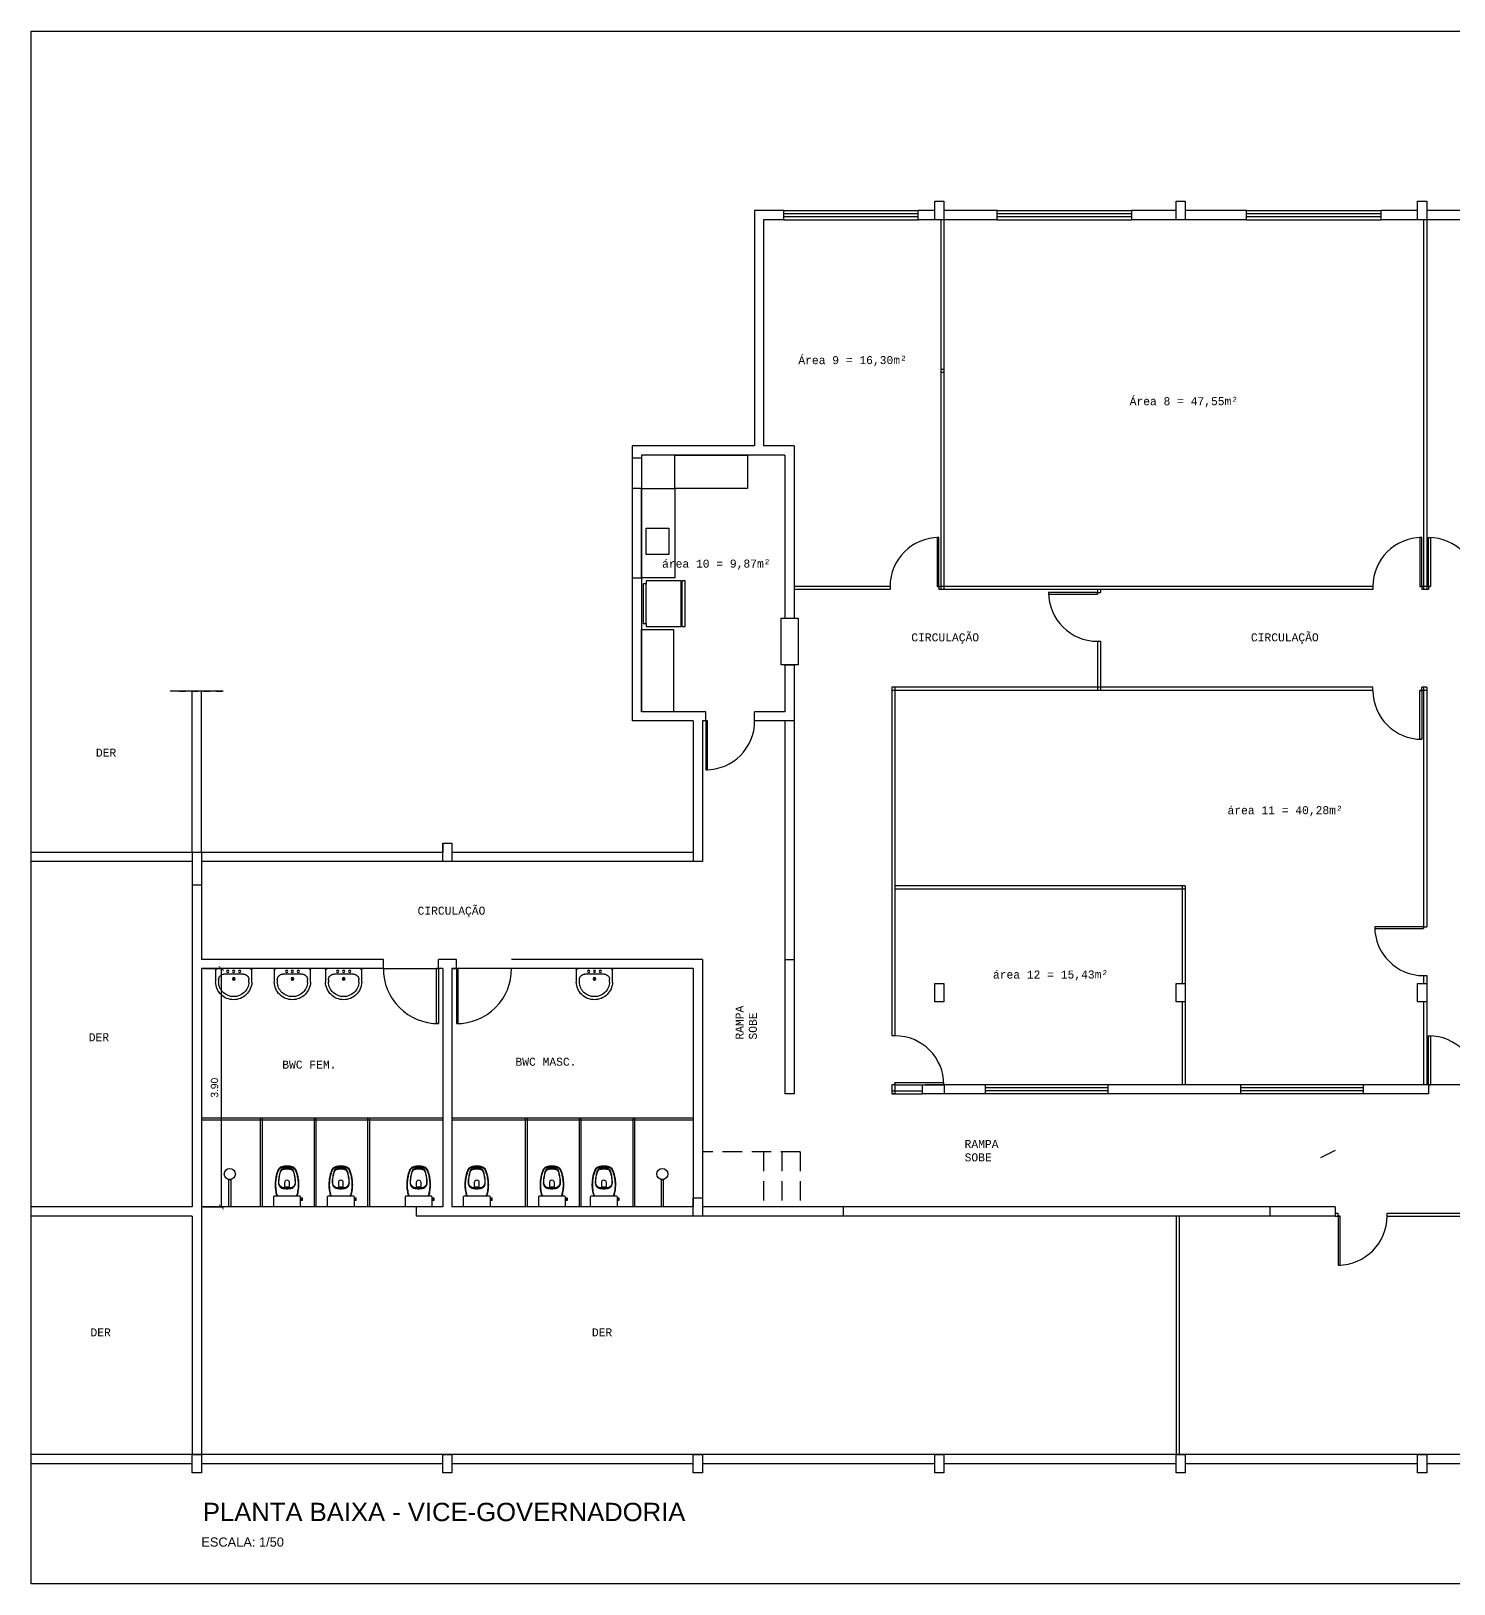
# Model space of a CAD drawing. Header units: millimetres. Extents: x 1209.1 to 1255.1, y 952.5 to 977.9.
# Drawn here: x 1209.09 to 1232.37, y 952.5 to 977.9 of the extents above; entities that cross this region are included whole.
import ezdxf

# ---------------------------------------------------------------- set-up
doc = ezdxf.new("R2010")
doc.units = ezdxf.units.MM
doc.header["$LTSCALE"] = 0.05
doc.linetypes.add('HIDDEN', pattern=[9.525, 6.35, -3.175])
for name, color, linetype in [('01', 1, 'Continuous'), ('02', 2, 'Continuous'), ('03', 3, 'Continuous'), ('04', 2, 'Continuous'), ('TEXTO 2', 2, 'Continuous'), ('TEXTO_ESPECIFICAÇÃO', 6, 'Continuous')]:
    doc.layers.add(name, color=color, linetype=linetype)
doc.styles.add('Kênia', font='arial.ttf')
doc.styles.get("Standard").update_dxf_attribs({"font": 'arial.ttf'})
doc.dimstyles.new('1_50', dxfattribs={"dimtxt": 0.12, "dimasz": 0.08, "dimexe": 0.04, "dimexo": 0.03, "dimgap": 0.05, "dimtad": 1, "dimzin": 4, "dimdsep": 46, "dimtxsty": 'Standard', "dimblk": 'ARCHTICK', "dimcen": 0.1, "dimclrd": 1, "dimclre": 1, "dimclrt": 2, "dimadec": 0, "dimazin": 0, "dimtfac": 1, "dimtix": 1, "dimtmove": 0, "dimatfit": 3, "dimldrblk": 'ARCHTICK', "dimfxl": 0.04, "dimtolj": 1, "dimtzin": 0, "dimarcsym": 0})
pattern_1 = [(0, (0, 0), (0, 6.985), [5.08, -1.905]), (90, (0, 0), (-6.985, 4e-16), [5.08, -1.905])]

# ---------------------------------------------------------------- blocks, each defined once
blk = doc.blocks.new('twinsystem480pl')
for p, q in [((6.792, 7.166), (6.792, 6.596)), ((6.842, 7.166), (6.792, 7.166)), ((7.492, 7.216), (6.842, 7.216)), ((6.842, 7.216), (6.842, 7.166)), ((6.842, 7.166), (7.492, 7.166)), ((7.492, 7.166), (7.492, 7.216)), ((7.542, 7.166), (7.492, 7.166)), ((7.542, 6.596), (7.542, 7.166)), ((6.792, 6.596), (7.542, 6.596)), ((6.792, 6.576), (7.542, 6.576)), ((6.792, 6.576), (6.792, 6.526)), ((6.792, 6.526), (7.542, 6.526)), ((6.812, 6.596), (6.812, 6.576)), ((7.522, 6.576), (7.522, 6.596)), ((7.542, 6.526), (7.542, 6.576))]:
    blk.add_line(p, q)
blk = doc.blocks.new('Mon20')
for points in [[(-1.136, -49.993), (-1.136, -50.004), (-1.15, -50.004), (-1.15, -50.001), (-1.166, -50.001), (-1.166, -50.019), (-1.166, -50.037), (-1.15, -50.037), (-1.15, -50.035), (-1.136, -50.035), (-1.136, -50.053, 0.333509), (-1.123, -50.069, 0.059373), (-1.119, -50.069), (-0.914, -50.069)], [(-0.692, -49.993), (-0.692, -49.916, 0.327853), (-0.707, -49.899, 0.087637), (-0.71, -49.899), (-0.914, -49.899), (-1.117, -49.899, 0.087637), (-1.12, -49.899, 0.327853), (-1.136, -49.916), (-1.136, -49.993)], [(-0.914, -50.069), (-0.709, -50.069, 0.059373), (-0.704, -50.069, 0.333509), (-0.692, -50.053), (-0.692, -50.035), (-0.692, -50.004), (-0.692, -49.993)], [(-1.081, -50.069, -0.003882), (-1.09, -50.104, 0.024258), (-1.104, -50.184, 0.02486), (-1.108, -50.234, 0.033324), (-1.108, -50.284, 0.02486), (-1.105, -50.324, 0.012268), (-1.098, -50.374, 0.015806), (-1.086, -50.424, 0.026699), (-1.071, -50.474, 0.021919), (-1.063, -50.494, 0.174675), (-1.014, -50.543, 0.045452), (-0.984, -50.552, 0.022856), (-0.971, -50.555, 0.041289), (-0.944, -50.559, 0.052091), (-0.936, -50.56, 0.04333), (-0.914, -50.56, 0.04333), (-0.891, -50.56, 0.052091), (-0.883, -50.559, 0.041289), (-0.856, -50.555, 0.022856), (-0.844, -50.552, 0.045452), (-0.814, -50.543, 0.174675), (-0.764, -50.494, 0.021919), (-0.757, -50.474, 0.026699), (-0.741, -50.424, 0.015806), (-0.73, -50.374, 0.012268), (-0.723, -50.324, 0.02486), (-0.72, -50.284, 0.033324), (-0.719, -50.234, 0.02486), (-0.723, -50.184, 0.024258), (-0.737, -50.104, -0.003882), (-0.747, -50.069)], [(-0.758, -50.072, 0.003849), (-0.749, -50.107, -0.027799), (-0.734, -50.198, -0.018883), (-0.731, -50.235, -0.033646), (-0.732, -50.284, -0.016781), (-0.733, -50.31, -0.015438), (-0.741, -50.372, -0.023716), (-0.76, -50.446, -0.013571), (-0.768, -50.47, -0.02186), (-0.775, -50.489, -0.173345), (-0.818, -50.532, -0.045814), (-0.847, -50.541, -0.024058), (-0.859, -50.544, -0.042614), (-0.885, -50.547, -0.066108), (-0.891, -50.548, -0.047154), (-0.914, -50.548, -0.047154), (-0.936, -50.548, -0.066108), (-0.943, -50.547, -0.042614), (-0.968, -50.544, -0.024058), (-0.981, -50.541, -0.045814), (-1.009, -50.532, -0.173345), (-1.052, -50.489, -0.02186), (-1.059, -50.47, -0.013571), (-1.068, -50.446, -0.023716), (-1.086, -50.372, -0.015438), (-1.094, -50.31, -0.016781), (-1.096, -50.284, -0.033646), (-1.096, -50.235, -0.018883), (-1.094, -50.198, -0.027799), (-1.078, -50.107, 0.003849), (-1.069, -50.072)]]:
    blk.add_lwpolyline(points, format="xyb")
for points in [[(-1.15, -50.004), (-1.15, -50.019), (-1.15, -50.035)], [(-1.136, -50.004), (-1.136, -50.035)]]:
    blk.add_lwpolyline(points)
for points in [[(-0.914, -50.19, 0.041331), (-0.974, -50.195, 0.129345), (-1.017, -50.212, 0.234638), (-1.054, -50.284, 0.044666), (-1.045, -50.385, 0.031515), (-1.027, -50.466, 0.151063), (-1.009, -50.498, 0.148094), (-0.972, -50.518, 0.031073), (-0.959, -50.521, 0.035055), (-0.914, -50.525, 0.035055), (-0.868, -50.521, 0.031073), (-0.855, -50.518, 0.148094), (-0.818, -50.498, 0.151063), (-0.8, -50.466, 0.031515), (-0.782, -50.385, 0.044666), (-0.773, -50.284, 0.234638), (-0.81, -50.212, 0.129345), (-0.853, -50.195, 0.041331)], [(-0.914, -50.199, -0.041434), (-0.855, -50.204, -0.129651), (-0.816, -50.22, -0.234583), (-0.782, -50.286, -0.044678), (-0.79, -50.384, -0.031614), (-0.808, -50.462, -0.152477), (-0.824, -50.491, -0.148725), (-0.857, -50.509, -0.031624), (-0.87, -50.512, -0.035113), (-0.914, -50.515, -0.035113), (-0.957, -50.512, -0.031624), (-0.97, -50.509, -0.148725), (-1.003, -50.491, -0.152477), (-1.019, -50.462, -0.031614), (-1.037, -50.384, -0.044678), (-1.045, -50.286, -0.234583), (-1.012, -50.22, -0.129651), (-0.972, -50.204, -0.041434)], [(-0.954, -50.29, 0.164444), (-0.946, -50.314, 0.245936), (-0.914, -50.329, 0.245936), (-0.882, -50.314, 0.164444), (-0.874, -50.29), (-0.874, -50.225, 0.108885), (-0.954, -50.225)]]:
    blk.add_lwpolyline(points, format="xyb", close=True)
blk = doc.blocks.new('Car01')
for p, q in [((-0.776, -29.87), (-0.776, -29.675)), ((-0.748, -29.647), (-0.211, -29.647)), ((-0.183, -29.675), (-0.183, -29.87)), ((-0.728, -29.87), (-0.728, -29.826)), ((-0.728, -29.826), (-0.728, -29.826)), ((-0.64, -29.74), (-0.319, -29.74)), ((-0.232, -29.826), (-0.232, -29.87))]:
    blk.add_line(p, q)
blk.add_lwpolyline([(-0.776, -29.87, 0.194066), (-0.686, -30.073, 0.194066), (-0.48, -30.157, 0.194406), (-0.273, -30.074, 0.194406), (-0.183, -29.87)], format="xyb")
for centre, radius in [((-0.577, -29.695), 0.0191), ((-0.48, -29.695), 0.0187), ((-0.383, -29.695), 0.0187), ((-0.48, -29.817), 0.0225), ((-0.48, -29.817), 0.0116)]:
    blk.add_circle(centre, radius)
for centre, radius, start, end in [((-0.748, -29.675), 0.028, 90, 180), ((-0.211, -29.675), 0.028, 0, 90), ((-0.641, -29.827), 0.0867, 89.1871, 179.2714), ((-0.48, -29.859), 0.248, 182.3832, 226.1916), ((-0.319, -29.827), 0.0867, 0.7286, 90.8129), ((-0.48, -29.859), 0.248, 313.8084, 357.6168), ((-0.48, -29.859), 0.248, 226.1916, 270), ((-0.48, -29.859), 0.248, 270, 313.8084)]:
    blk.add_arc(centre, radius, start, end)
blk = doc.blocks.new('_ArchTick')
at = {"color": 0, "linetype": 'ByBlock', "const_width": 0.15}
blk.add_lwpolyline([(-0.5, -0.5), (0.5, 0.5)], dxfattribs=at)
blk = doc.blocks.new('*D8')
at = {"color": 1, "lineweight": -2, "transparency": 16777216}
for p, q in [((1211.903, 962.568), (1212.24, 962.568)), ((1212.2, 962.568), (1212.2, 958.668)), ((1211.903, 958.668), (1212.24, 958.668))]:
    blk.add_line(p, q, dxfattribs=at)
at = {"layer": 'DEFPOINTS', "color": 0, "transparency": 16777216}
for p in [(1211.873, 962.568), (1211.873, 958.668), (1212.2, 958.668)]:
    blk.add_point(p, dxfattribs=at)
at = {"color": 1, "lineweight": -2, "transparency": 16777216, "xscale": 0.08, "yscale": 0.08, "zscale": 0.08}
for p, rotation in [((1212.2, 962.568), 90), ((1212.2, 958.668), 270)]:
    blk.add_blockref('_ArchTick', p, dxfattribs=dict(at, rotation=rotation))
at = {"color": 2, "transparency": 16777216, "insert": (1212.089, 960.618), "char_height": 0.12, "attachment_point": 5, "rotation": 90}
blk.add_mtext('\\A1;3.90', dxfattribs=at)

msp = doc.modelspace()

# ---------------------------------------------------------------- hatches: boundary and pattern name
h = msp.add_hatch()
h.set_pattern_fill('ANGLE', color=256)
h.set_pattern_definition(pattern_1)
h.paths.add_polyline_path([(1221.573, 971.118), (1221.073, 971.118), (1221.073, 974.818), (1221.405, 974.818), (1221.405, 974.968), (1220.923, 974.968), (1220.923, 971.118), (1218.923, 971.118), (1218.923, 970.418), (1219.073, 970.418), (1219.073, 970.968), (1221.423, 970.968), (1221.423, 968.297), (1221.573, 968.297)])
h.paths.add_polyline_path([(1220.127, 966.768), (1219.073, 966.768), (1219.073, 968.113), (1219.073, 968.951), (1218.923, 968.951), (1218.923, 966.618), (1219.923, 966.618), (1219.923, 964.318), (1220.073, 964.318), (1220.073, 966.618), (1220.127, 966.618)])
h.paths.add_polyline_path([(1221.573, 967.534), (1221.423, 967.534), (1221.423, 966.768), (1220.927, 966.768), (1220.927, 966.618), (1221.573, 966.618)])
h.paths.add_polyline_path([(1224.897, 974.968), (1224.023, 974.968), (1224.023, 974.818), (1224.897, 974.818)])
h.paths.add_polyline_path([(1223.873, 974.968), (1223.605, 974.968), (1223.605, 974.818), (1223.873, 974.818)])
h.paths.add_polyline_path([(1227.823, 974.968), (1227.097, 974.968), (1227.097, 974.818), (1227.823, 974.818)])
h.paths.add_polyline_path([(1228.977, 974.968), (1227.973, 974.968), (1227.973, 974.818), (1228.977, 974.818)])
h.paths.add_polyline_path([(1231.773, 974.968), (1231.177, 974.968), (1231.177, 974.818), (1231.773, 974.818)])
h.paths.add_polyline_path([(1232.87, 974.968), (1231.923, 974.968), (1231.923, 974.818), (1232.87, 974.818)])
h.paths.add_polyline_path([(1235.823, 974.968), (1235.07, 974.968), (1235.07, 974.818), (1235.823, 974.818)])
h.paths.add_polyline_path([(1238.019, 974.968), (1235.973, 974.968), (1235.973, 974.818), (1237.773, 974.818), (1237.773, 973.981), (1237.923, 973.981), (1237.923, 974.818), (1238.019, 974.818)])
h.paths.add_polyline_path([(1235.973, 973.46), (1238.952, 972.493), (1238.998, 972.636), (1237.923, 972.985), (1237.923, 973.181), (1237.773, 973.181), (1237.773, 973.034), (1235.973, 973.618), (1235.973, 974.818), (1235.823, 974.818), (1235.823, 971.068), (1235.973, 971.068)])
h.paths.add_polyline_path([(1235.973, 970.768), (1235.823, 970.768), (1235.823, 964.774), (1235.973, 964.774), (1235.973, 965.018), (1239.823, 965.018), (1239.823, 964.788), (1239.973, 964.788), (1239.973, 965.218), (1239.823, 965.218), (1239.823, 965.168), (1235.973, 965.168)])
h.paths.add_polyline_path([(1239.973, 970.768), (1239.823, 970.768), (1239.823, 966.018), (1239.973, 966.018), (1240.074, 966.018), (1240.074, 966.168), (1239.973, 966.168)])
h.paths.add_polyline_path([(1239.973, 973.947), (1239.823, 973.947), (1239.823, 971.068), (1239.973, 971.068)])
h = msp.add_hatch()
h.set_pattern_fill('ANGLE', color=256)
h.set_pattern_definition(pattern_1)
h.paths.add_polyline_path([(1231.954, 960.668), (1230.882, 960.668), (1230.882, 960.518), (1231.954, 960.518)])
h.paths.add_polyline_path([(1228.874, 960.668), (1226.706, 960.668), (1226.706, 960.518), (1228.874, 960.518)])
h.paths.add_polyline_path([(1224.699, 960.668), (1224.028, 960.668), (1224.028, 960.518), (1224.699, 960.518)])
h.paths.add_polyline_path([(1220.073, 962.718), (1216.948, 962.718), (1216.948, 962.568), (1219.923, 962.568), (1219.923, 958.818), (1220.073, 958.818)])
h.paths.add_polyline_path([(1215.973, 962.568), (1216.048, 962.568), (1216.048, 962.718), (1215.753, 962.718), (1215.753, 962.568), (1215.823, 962.568), (1215.823, 958.668), (1211.873, 958.668), (1211.873, 962.568), (1214.853, 962.568), (1214.853, 962.718), (1211.873, 962.718), (1211.873, 964.468), (1211.723, 964.468), (1211.723, 958.518), (1211.834, 958.518), (1211.873, 958.518), (1219.923, 958.518), (1219.923, 958.668), (1215.973, 958.668)])
h.paths.add_polyline_path([(1239.823, 954.618), (1235.973, 954.618), (1235.973, 954.318), (1239.823, 954.318)])
h.paths.add_polyline_path([(1243.673, 954.618), (1239.973, 954.618), (1239.973, 954.318), (1243.673, 954.318)])
h.paths.add_polyline_path([(1247.523, 954.618), (1243.823, 954.618), (1243.823, 954.318), (1247.523, 954.318)])
h.paths.add_polyline_path([(1253.973, 954.618), (1247.673, 954.618), (1247.673, 954.318), (1253.973, 954.318)])
at = {"linetype": 'HIDDEN', "ltscale": 0.05}
h = msp.add_hatch(dxfattribs=at)
h.set_pattern_fill('ANGLE', color=256)
h.set_pattern_definition(pattern_1)
h.paths.add_polyline_path([(1230.423, 958.668), (1220.073, 958.668), (1220.073, 958.518), (1230.423, 958.518)])

# ---------------------------------------------------------------- linework, layer by layer
at = {"color": 4}
for p, q in [((1220.923, 974.968), (1220.923, 971.118)), ((1221.405, 974.968), (1220.923, 974.968)), ((1221.405, 974.818), (1221.405, 974.968)), ((1221.405, 974.818), (1221.405, 974.968)), ((1221.405, 974.818), (1221.405, 974.968)), ((1221.405, 974.818), (1221.405, 974.968)), ((1223.873, 974.968), (1223.605, 974.968)), ((1223.605, 974.818), (1223.605, 974.968)), ((1223.605, 974.818), (1223.605, 974.968)), ((1223.605, 974.818), (1223.605, 974.968)), ((1223.605, 974.818), (1223.605, 974.968)), ((1224.897, 974.968), (1224.023, 974.968)), ((1224.897, 974.818), (1224.897, 974.968)), ((1224.897, 974.818), (1224.897, 974.968)), ((1224.897, 974.818), (1224.897, 974.968)), ((1224.897, 974.818), (1224.897, 974.968)), ((1227.823, 974.968), (1227.097, 974.968)), ((1227.097, 974.818), (1227.097, 974.968)), ((1227.097, 974.818), (1227.097, 974.968)), ((1227.097, 974.818), (1227.097, 974.968)), ((1227.097, 974.818), (1227.097, 974.968)), ((1228.977, 974.968), (1227.973, 974.968)), ((1228.977, 974.818), (1228.977, 974.968)), ((1228.977, 974.818), (1228.977, 974.968)), ((1228.977, 974.818), (1228.977, 974.968)), ((1228.977, 974.818), (1228.977, 974.968)), ((1231.773, 974.968), (1231.177, 974.968)), ((1231.177, 974.818), (1231.177, 974.968)), ((1231.177, 974.818), (1231.177, 974.968)), ((1231.177, 974.818), (1231.177, 974.968)), ((1231.177, 974.818), (1231.177, 974.968)), ((1232.87, 974.968), (1231.923, 974.968)), ((1221.073, 974.818), (1221.073, 971.118)), ((1221.405, 974.818), (1221.073, 974.818)), ((1224.897, 974.818), (1223.605, 974.818)), ((1228.977, 974.818), (1227.097, 974.818)), ((1232.87, 974.818), (1231.177, 974.818)), ((1218.923, 971.118), (1218.923, 966.618)), ((1220.923, 971.118), (1218.923, 971.118)), ((1219.073, 970.968), (1219.073, 966.768)), ((1221.423, 970.968), (1219.073, 970.968)), ((1221.573, 971.118), (1221.073, 971.118)), ((1221.423, 970.968), (1221.423, 968.297)), ((1221.573, 971.118), (1221.573, 968.297)), ((1221.423, 968.297), (1221.573, 968.297)), ((1221.423, 967.534), (1221.423, 966.768)), ((1221.423, 967.534), (1221.573, 967.534)), ((1221.573, 967.534), (1221.573, 966.618)), ((1219.923, 966.618), (1218.923, 966.618)), ((1220.127, 966.768), (1219.073, 966.768)), ((1219.923, 966.618), (1219.923, 964.318)), ((1220.073, 966.618), (1220.073, 964.318)), ((1220.157, 966.618), (1220.073, 966.618)), ((1220.127, 966.618), (1220.127, 966.768)), ((1221.423, 966.768), (1220.927, 966.768)), ((1220.927, 966.618), (1220.927, 966.768)), ((1221.573, 966.618), (1220.927, 966.618)), ((1215.823, 964.618), (1215.823, 964.468)), ((1215.973, 964.618), (1215.973, 964.468)), ((1211.723, 964.468), (1211.723, 958.668)), ((1215.823, 964.468), (1211.723, 964.468)), ((1211.873, 964.468), (1211.873, 962.718)), ((1220.073, 964.318), (1211.873, 964.318)), ((1219.923, 964.468), (1215.973, 964.468)), ((1214.853, 962.718), (1211.873, 962.718)), ((1211.873, 962.568), (1211.873, 958.668)), ((1214.853, 962.568), (1211.873, 962.568)), ((1214.853, 962.568), (1214.853, 962.718)), ((1215.823, 962.568), (1215.723, 962.568)), ((1216.048, 962.718), (1215.753, 962.718)), ((1215.753, 962.568), (1215.753, 962.718)), ((1215.823, 962.568), (1215.823, 958.668)), ((1215.973, 962.568), (1215.973, 958.668)), ((1215.978, 962.568), (1216.078, 962.568)), ((1216.048, 962.568), (1216.048, 962.718)), ((1220.073, 962.718), (1216.948, 962.718)), ((1219.923, 962.568), (1216.948, 962.568)), ((1219.923, 962.568), (1219.923, 958.668)), ((1220.073, 962.718), (1220.073, 958.668)), ((1224.699, 960.668), (1223.723, 960.668)), ((1224.699, 960.518), (1223.723, 960.518)), ((1224.699, 960.668), (1224.699, 960.518)), ((1226.706, 960.668), (1226.706, 960.518)), ((1228.874, 960.668), (1226.706, 960.668)), ((1228.874, 960.518), (1226.706, 960.518)), ((1228.874, 960.668), (1228.874, 960.518)), ((1231.954, 960.518), (1230.423, 960.518)), ((1230.882, 960.668), (1230.882, 960.518)), ((1231.984, 960.668), (1230.882, 960.668)), ((1215.823, 958.668), (1211.873, 958.668)), ((1220.073, 958.518), (1215.39, 958.518)), ((1219.923, 958.668), (1215.973, 958.668)), ((1230.423, 958.668), (1220.073, 958.668)), ((1230.423, 958.518), (1220.073, 958.518)), ((1230.423, 958.668), (1230.423, 958.518))]:
    msp.add_line(p, q, dxfattribs=at)
for p, q in [((1219.073, 970.418), (1218.923, 970.418)), ((1219.073, 968.951), (1218.923, 968.951)), ((1223.142, 968.818), (1223.142, 968.768)), ((1223.942, 968.818), (1223.942, 968.768)), ((1226.537, 968.721), (1226.587, 968.721)), ((1231.042, 968.818), (1231.042, 968.768)), ((1231.842, 968.818), (1231.842, 968.768)), ((1231.954, 968.818), (1231.954, 968.768)), ((1226.537, 967.921), (1226.587, 967.921)), ((1231.042, 967.118), (1231.042, 967.168)), ((1231.842, 967.118), (1231.842, 967.168)), ((1231.873, 963.252), (1231.923, 963.252)), ((1231.873, 962.452), (1231.923, 962.452)), ((1223.223, 961.468), (1223.173, 961.468)), ((1231.954, 960.668), (1231.954, 960.518)), ((1230.475, 958.518), (1230.475, 958.568)), ((1231.275, 958.518), (1231.275, 958.568))]:
    msp.add_line(p, q)
at = {"linetype": 'HIDDEN', "ltscale": 0.05}
msp.add_line((1211.514, 967.104), (1212.231, 967.104), dxfattribs=at)
at = {"linetype": 'HIDDEN'}
for p, q in [((1221.673, 959.568), (1220.073, 959.568)), ((1221.073, 959.568), (1221.073, 958.668)), ((1221.373, 959.568), (1221.373, 958.668)), ((1221.673, 959.568), (1221.673, 958.668))]:
    msp.add_line(p, q, dxfattribs=at)
for points in [[(1209.087, 977.903), (1255.052, 977.903), (1255.052, 952.501), (1209.087, 952.501)], [(1219.153, 969.772), (1219.522, 969.772), (1219.522, 969.342), (1219.153, 969.342)], [(1221.359, 968.297), (1221.64, 968.297), (1221.64, 967.534), (1221.359, 967.534)], [(1223.673, 960.518), (1223.673, 960.668), (1224.028, 960.668), (1224.028, 960.518)], [(1212.324, 959.116), (1212.353, 959.116), (1212.353, 958.668), (1212.324, 958.668)], [(1219.403, 959.116), (1219.431, 959.116), (1219.431, 958.668), (1219.403, 958.668)]]:
    msp.add_lwpolyline(points, close=True)
at = {"color": 4}
for points in [[(1223.873, 975.118), (1224.023, 975.118), (1224.023, 974.818), (1223.873, 974.818)], [(1227.823, 975.118), (1227.973, 975.118), (1227.973, 974.818), (1227.823, 974.818)], [(1231.773, 975.118), (1231.923, 975.118), (1231.923, 974.818), (1231.773, 974.818)], [(1215.823, 964.618), (1215.973, 964.618), (1215.973, 964.318), (1215.823, 964.318)], [(1223.873, 962.324), (1224.023, 962.324), (1224.023, 962.024), (1223.873, 962.024)], [(1227.823, 962.324), (1227.973, 962.324), (1227.973, 962.024), (1227.823, 962.024)], [(1231.773, 962.324), (1231.923, 962.324), (1231.923, 962.024), (1231.773, 962.024)], [(1219.923, 958.818), (1220.073, 958.818), (1220.073, 958.518), (1219.923, 958.518)], [(1227.823, 954.618), (1227.973, 954.618), (1227.973, 954.318), (1227.823, 954.318)], [(1231.773, 954.618), (1231.923, 954.618), (1231.923, 954.318), (1231.773, 954.318)]]:
    msp.add_lwpolyline(points, close=True, dxfattribs=at)
for centre in [(1212.339, 959.206), (1219.417, 959.206)]:
    msp.add_circle(centre, 0.0907)
at = {"layer": '01', "color": 5, "linetype": 'Continuous', "ltscale": 0.5}
for p, q in [((1221.405, 974.968), (1223.605, 974.968)), ((1224.897, 974.968), (1227.097, 974.968)), ((1228.977, 974.968), (1231.177, 974.968)), ((1221.405, 974.818), (1223.605, 974.818)), ((1224.897, 974.818), (1227.097, 974.818)), ((1228.977, 974.818), (1231.177, 974.818)), ((1221.423, 966.618), (1221.423, 960.518)), ((1221.573, 966.618), (1221.573, 960.518)), ((1221.573, 960.518), (1221.423, 960.518)), ((1226.706, 960.668), (1224.699, 960.668)), ((1226.706, 960.518), (1224.699, 960.518)), ((1230.882, 960.668), (1228.874, 960.668)), ((1230.882, 960.518), (1228.874, 960.518))]:
    msp.add_line(p, q, dxfattribs=at)
at = {"layer": '01', "color": 3, "linetype": 'Continuous', "ltscale": 0.5}
for p, q in [((1224.023, 975.118), (1224.023, 968.768)), ((1231.923, 975.118), (1231.923, 968.768)), ((1221.405, 974.918), (1223.605, 974.918)), ((1221.405, 974.868), (1223.605, 974.868)), ((1223.973, 974.818), (1223.973, 968.768)), ((1224.897, 974.918), (1227.097, 974.918)), ((1224.897, 974.868), (1227.097, 974.868)), ((1228.977, 974.918), (1231.177, 974.918)), ((1228.977, 974.868), (1231.177, 974.868)), ((1231.873, 974.818), (1231.873, 968.768)), ((1223.142, 968.818), (1221.573, 968.818)), ((1223.142, 968.768), (1221.573, 968.768)), ((1231.042, 968.818), (1223.912, 968.818)), ((1231.042, 968.768), (1223.942, 968.768)), ((1226.537, 968.768), (1226.537, 968.691)), ((1226.587, 968.768), (1226.587, 968.721)), ((1231.984, 968.818), (1231.842, 968.818)), ((1231.954, 968.768), (1231.842, 968.768)), ((1226.537, 967.921), (1226.537, 967.118)), ((1226.587, 967.921), (1226.587, 967.118)), ((1223.173, 967.168), (1223.173, 961.468)), ((1227.092, 967.168), (1223.173, 967.168)), ((1227.092, 967.118), (1223.173, 967.118)), ((1223.223, 967.168), (1223.223, 961.468)), ((1231.042, 967.168), (1226.587, 967.168)), ((1231.042, 967.118), (1226.587, 967.118)), ((1231.873, 967.168), (1231.873, 963.222)), ((1231.923, 967.168), (1231.923, 963.252)), ((1227.973, 963.918), (1223.223, 963.918)), ((1227.973, 963.868), (1223.223, 963.868)), ((1227.923, 963.918), (1227.923, 962.324)), ((1227.973, 963.918), (1227.973, 960.668)), ((1231.873, 963.294), (1231.873, 963.222)), ((1231.923, 963.294), (1231.923, 963.252)), ((1231.873, 962.452), (1231.873, 962.324)), ((1231.923, 962.452), (1231.923, 960.668)), ((1227.923, 962.024), (1227.923, 960.668)), ((1231.873, 962.024), (1231.873, 960.668)), ((1223.173, 960.668), (1223.173, 960.518)), ((1223.223, 960.668), (1223.173, 960.668)), ((1223.223, 960.668), (1223.173, 960.668)), ((1223.173, 960.568), (1223.673, 960.568)), ((1223.223, 960.518), (1223.173, 960.518)), ((1223.173, 960.518), (1223.673, 960.518)), ((1226.706, 960.618), (1224.699, 960.618)), ((1226.706, 960.568), (1224.699, 960.568)), ((1230.882, 960.618), (1228.874, 960.618)), ((1230.882, 960.568), (1228.874, 960.568)), ((1227.823, 958.518), (1227.823, 954.618)), ((1227.873, 958.518), (1227.873, 954.618)), ((1230.423, 958.568), (1230.475, 958.568)), ((1230.423, 958.518), (1230.505, 958.518)), ((1231.275, 958.568), (1236.064, 958.568)), ((1231.275, 958.518), (1236.094, 958.518))]:
    msp.add_line(p, q, dxfattribs=at)
at = {"layer": '01', "linetype": 'Continuous', "ltscale": 0.5}
for p, q in [((1224.023, 972.368), (1223.973, 972.368)), ((1224.023, 972.318), (1223.973, 972.318)), ((1223.942, 968.818), (1223.912, 968.818)), ((1226.537, 968.721), (1226.537, 968.691)), ((1231.842, 968.818), (1231.812, 968.818)), ((1231.954, 968.818), (1231.984, 968.818)), ((1212.231, 967.104), (1211.364, 967.104)), ((1211.723, 964.468), (1211.723, 967.104)), ((1211.873, 964.468), (1211.873, 967.104)), ((1231.923, 967.118), (1231.812, 967.118)), ((1231.842, 967.118), (1231.812, 967.118)), ((1231.923, 967.168), (1231.842, 967.168)), ((1220.127, 966.618), (1220.157, 966.618)), ((1211.723, 964.468), (1209.087, 964.468)), ((1211.723, 964.318), (1209.087, 964.318)), ((1231.873, 963.252), (1231.873, 963.222)), ((1214.853, 962.568), (1215.723, 962.568)), ((1215.753, 962.568), (1215.723, 962.568)), ((1216.078, 962.568), (1215.973, 962.568)), ((1216.048, 962.568), (1216.078, 962.568)), ((1216.948, 962.568), (1216.078, 962.568)), ((1221.423, 962.718), (1221.573, 962.718)), ((1223.223, 960.698), (1223.223, 960.518)), ((1223.223, 960.668), (1223.223, 960.698)), ((1231.954, 960.668), (1231.984, 960.668)), ((1232.754, 960.668), (1231.984, 960.668)), ((1215.823, 960.118), (1211.873, 960.118)), ((1215.823, 960.088), (1211.873, 960.088)), ((1212.838, 960.118), (1212.838, 958.668)), ((1212.868, 960.118), (1212.868, 958.668)), ((1213.718, 960.118), (1213.718, 958.668)), ((1213.748, 960.118), (1213.748, 958.668)), ((1214.593, 960.118), (1214.593, 958.668)), ((1214.623, 960.118), (1214.623, 958.668)), ((1219.923, 960.118), (1215.973, 960.118)), ((1219.923, 960.088), (1215.973, 960.088)), ((1217.173, 960.118), (1217.173, 958.668)), ((1217.203, 960.118), (1217.203, 958.668)), ((1218.053, 960.118), (1218.053, 958.668)), ((1218.083, 960.118), (1218.083, 958.668)), ((1218.933, 960.118), (1218.933, 958.668)), ((1218.963, 960.118), (1218.963, 958.668)), ((1230.423, 959.593), (1230.186, 959.47)), ((1211.723, 958.668), (1209.087, 958.668)), ((1211.723, 958.518), (1209.087, 958.518)), ((1211.723, 958.518), (1211.723, 954.618)), ((1211.873, 958.668), (1211.873, 954.618)), ((1230.475, 958.518), (1230.505, 958.518)), ((1235.823, 954.618), (1209.087, 954.618)), ((1211.723, 954.468), (1209.087, 954.468)), ((1215.823, 954.468), (1211.873, 954.468)), ((1219.923, 954.468), (1215.973, 954.468)), ((1223.873, 954.468), (1220.073, 954.468)), ((1227.823, 954.468), (1224.023, 954.468)), ((1231.773, 954.468), (1227.973, 954.468)), ((1235.823, 954.468), (1231.923, 954.468))]:
    msp.add_line(p, q, dxfattribs=at)
at = {"layer": '01', "color": 5, "linetype": 'Continuous', "ltscale": 0.5}
for points in [[(1219.623, 970.968), (1220.812, 970.968), (1220.812, 970.418), (1219.623, 970.418)], [(1219.073, 970.418), (1219.623, 970.418), (1219.623, 968.96), (1219.073, 968.96)], [(1219.073, 968.113), (1219.6, 968.113), (1219.6, 966.768), (1219.073, 966.768)]]:
    msp.add_lwpolyline(points, close=True, dxfattribs=at)
at = {"layer": '01', "color": 3, "linetype": 'Continuous', "ltscale": 0.5}
for points in [[(1223.942, 968.818), (1223.942, 969.618), (1223.912, 969.618), (1223.912, 968.818), (1223.942, 968.818)], [(1231.842, 968.818), (1231.842, 969.618), (1231.812, 969.618), (1231.812, 968.818), (1231.842, 968.818)], [(1231.954, 968.818), (1231.954, 969.618), (1231.984, 969.618), (1231.984, 968.818), (1231.954, 968.818)], [(1226.537, 968.721), (1225.737, 968.721), (1225.737, 968.691), (1226.537, 968.691), (1226.537, 968.721)], [(1231.842, 967.118), (1231.842, 966.318), (1231.812, 966.318), (1231.812, 967.118), (1231.842, 967.118)], [(1220.127, 966.618), (1220.127, 965.818), (1220.157, 965.818), (1220.157, 966.618), (1220.127, 966.618)], [(1231.873, 963.252), (1231.073, 963.252), (1231.073, 963.222), (1231.873, 963.222), (1231.873, 963.252)], [(1215.753, 962.568), (1215.753, 961.668), (1215.723, 961.668), (1215.723, 962.568), (1215.753, 962.568)], [(1216.048, 962.568), (1216.048, 961.668), (1216.078, 961.668), (1216.078, 962.568), (1216.048, 962.568)], [(1231.954, 960.668), (1231.954, 961.468), (1231.984, 961.468), (1231.984, 960.668), (1231.954, 960.668)], [(1223.223, 960.668), (1224.023, 960.668), (1224.023, 960.698), (1223.223, 960.698), (1223.223, 960.668)], [(1230.475, 958.518), (1230.475, 957.718), (1230.505, 957.718), (1230.505, 958.518), (1230.475, 958.518)]]:
    msp.add_lwpolyline(points, dxfattribs=at)
at = {"layer": '01', "linetype": 'Continuous', "ltscale": 0.5}
for points in [[(1211.723, 954.618), (1211.873, 954.618), (1211.873, 954.318), (1211.723, 954.318)], [(1215.823, 954.618), (1215.973, 954.618), (1215.973, 954.318), (1215.823, 954.318)], [(1219.923, 954.618), (1220.073, 954.618), (1220.073, 954.318), (1219.923, 954.318)], [(1223.873, 954.618), (1224.023, 954.618), (1224.023, 954.318), (1223.873, 954.318)]]:
    msp.add_lwpolyline(points, close=True, dxfattribs=at)
for centre, radius, start, end in [((1223.942, 968.818), 0.8, 90, 180), ((1231.842, 968.818), 0.8, 90, 180), ((1231.954, 968.818), 0.8, 0, 90), ((1226.537, 968.721), 0.8, 180, 270), ((1231.842, 967.118), 0.8, 180, 270), ((1220.127, 966.618), 0.8, 270, 0), ((1231.873, 963.252), 0.8, 180, 270), ((1215.741, 962.556), 0.888, 179.1942, 270.8058), ((1216.06, 962.556), 0.888, 269.1942, 0.8058), ((1223.223, 960.668), 0.8, 0, 90), ((1231.954, 960.668), 0.8, 0, 90), ((1230.475, 958.518), 0.8, 270, 0)]:
    msp.add_arc(centre, radius, start, end, dxfattribs=at)

# ---------------------------------------------------------------- block references
at = {"layer": '02', "ltscale": 0.05, "rotation": 90}
msp.add_blockref('twinsystem480pl', (1226.318, 961.369), dxfattribs=at)
at = {"layer": '02', "ltscale": 0.05, "xscale": -1}
for p in [(1211.923, 992.215), (1212.884, 992.215), (1213.722, 992.215), (1217.826, 992.215)]:
    msp.add_blockref('Car01', p, dxfattribs=at)
at = {"layer": '03', "ltscale": 0.05, "rotation": 180}
for p in [(1212.361, 908.776), (1213.241, 908.776), (1214.515, 908.776), (1215.466, 908.776), (1216.696, 908.776), (1217.546, 908.776)]:
    msp.add_blockref('Mon20', p, dxfattribs=at)

# ---------------------------------------------------------------- texts
at = {"layer": '04', "insert": (1211.899, 953.676), "char_height": 0.3, "width": 8.43007, "attachment_point": 4, "style": 'Kênia'}
msp.add_mtext('PLANTA BAIXA - VICE-GOVERNADORIA', dxfattribs=at)
at = {"layer": 'TEXTO 2', "color": 3, "char_height": 0.13092, "width": 1.94051, "attachment_point": 1}
for s, insert, rotation in [('{\\fConsolas|b0|i0|c0|p49;Área 9 = 16,30m²}', (1221.642, 972.585), 0.0594), ('{\\fConsolas|b0|i0|c0|p49;Área 8 = 47,55m²}', (1227.063, 971.913), 0.0594), ('{\\fConsolas|b0|i0|c0|p49;área 10 = 9,87m² }', (1219.412, 969.256), 0.0594), ('{\\fConsolas|b0|i0|c0|p49;CIRCULAÇÃO}', (1223.49, 968.05), 0.0594), ('{\\fConsolas|b0|i0|c0|p49;CIRCULAÇÃO}', (1229.047, 968.05), 0.0594), ('{\\fConsolas|b0|i0|c0|p49;DER}', (1210.148, 966.164), 0.0594), ('{\\fConsolas|b0|i0|c0|p49;área 11 = 40,28m² }', (1228.664, 965.222), 0.0594), ('{\\fConsolas|b0|i0|c0|p49;CIRCULAÇÃO}', (1215.411, 963.579), 0.0594), ('{\\fConsolas|b0|i0|c0|p49;área 12 = 15,43m² }', (1224.826, 962.534), 0.0594), ('{\\fConsolas|b0|i0|c0|p49;RAMPA\\PSOBE}', (1220.614, 961.405), 90.0594), ('{\\fConsolas|b0|i0|c0|p49;DER}', (1210.031, 961.509), 0.0594), ('{\\fConsolas|b0|i0|c0|p49;BWC FEM.}', (1213.197, 961.061), 0.0594), ('{\\fConsolas|b0|i0|c0|p49;BWC MASC.}', (1217.013, 961.108), 0.0594), ('{\\fConsolas|b0|i0|c0|p49;RAMPA\\PSOBE}', (1224.362, 959.762), 0.0594), ('{\\fConsolas|b0|i0|c0|p49;DER}', (1210.059, 956.681), 0.0594), ('{\\fConsolas|b0|i0|c0|p49;DER}', (1218.264, 956.681), 0.0594)]:
    msp.add_mtext(s, dxfattribs=dict(at, insert=insert, rotation=rotation))
at = {"layer": 'TEXTO_ESPECIFICAÇÃO', "insert": (1211.873, 953.185), "char_height": 0.15, "attachment_point": 4, "style": 'Kênia'}
msp.add_mtext('ESCALA: 1/50', dxfattribs=at)

# ---------------------------------------------------------------- dimensions: what is measured, and where the dimension line sits
dim = msp.add_linear_dim(base=(1212.2, 958.668), p1=(1211.873, 962.568), p2=(1211.873, 958.668), angle=90, dimstyle='1_50')
dim.commit()
dim.dimension.update_dxf_attribs({"geometry": '*D8', "text_midpoint": (1212.089, 960.618)})

doc.saveas('drawing.dxf')
